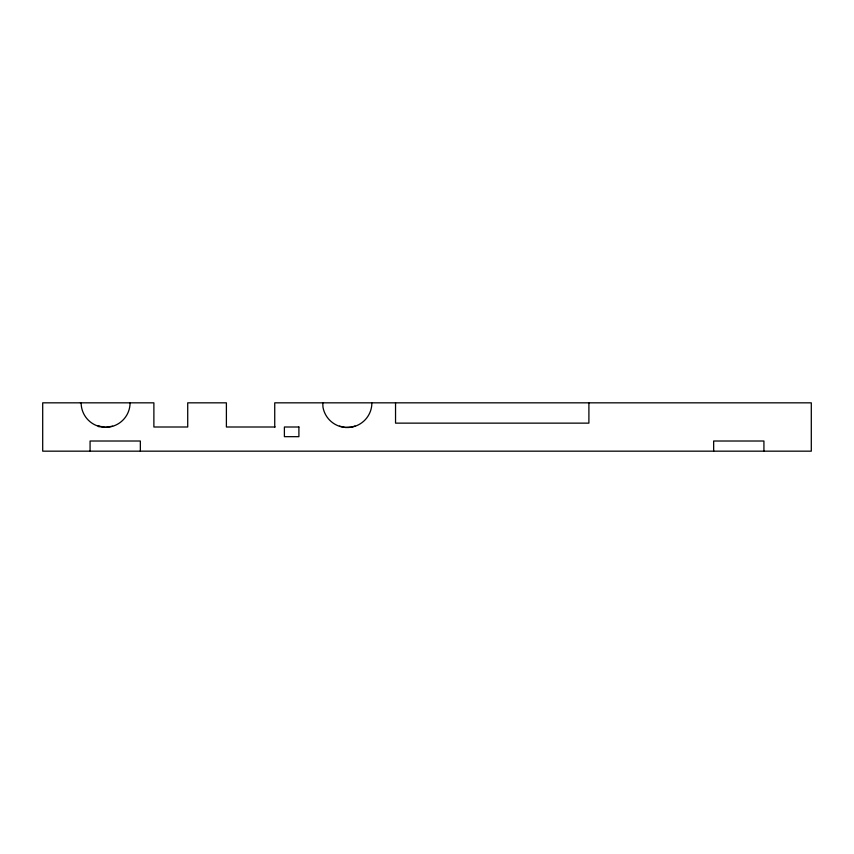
<?xml version="1.0" encoding="UTF-8"?>
<svg xmlns="http://www.w3.org/2000/svg" width="854" height="854" viewBox="0 0 854 854"><rect width="100%" height="100%" fill="white"/><g stroke="black" fill="none" stroke-linecap="round" stroke-linejoin="round"><path stroke-width="1.28" d="M112.6 426.199L105.608 427.31L98.071 425.975M354.976 426.018L351.667 427.085L345.24 427.406L339.508 426.167M275.169 427L226.395 427L226.395 402.832L187.72 402.832L187.72 427L153.88 427L153.891 402.832L42.7 402.832L42.7 451.168L811.3 451.168L811.3 402.832L274.732 402.832L274.732 427M81.376 402.832L80.393 402.832L81.141 402.842A24.467 24.467 0 0 0 105.608 427.31A24.467 24.467 0 0 0 130.075 402.832M99.918 426.552A7.547 4.281 -77.3 0 1 98.861 426.306L98.776 426.744M371.714 402.832L371.81 404.839A24.649 24.649 0 0 1 322.983 407.262L322.769 402.832M763.924 451.168L763.924 441.016L713.656 441.016L713.656 451.168M588.908 402.832L588.897 423.136L395.541 423.136L395.541 402.832M140.344 451.168L140.344 441.016L90.076 441.016L90.076 451.168M298.9 427L284.393 427L284.393 436.672L298.9 436.672L298.9 427"/></g></svg>
